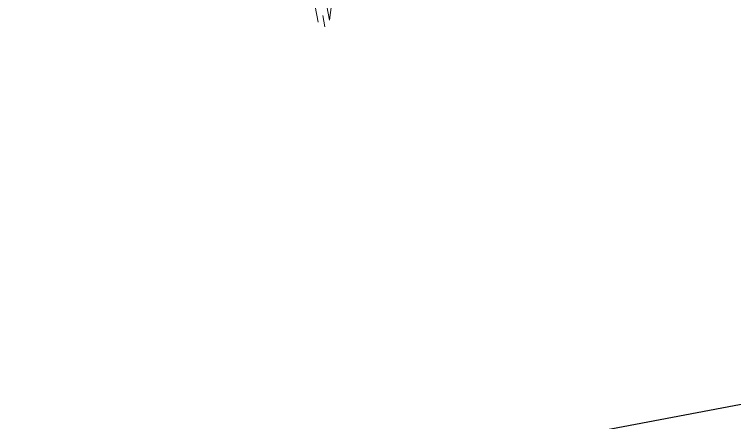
# Model space of a CAD drawing. Extents: x 407440 to 411585, y 6041728 to 6045069.
# Drawn here: x 410389.57 to 410396.77, y 6044200.46 to 6044204.54 of the extents above; entities that cross this region are included whole.
import ezdxf

# ---------------------------------------------------------------- set-up
doc = ezdxf.new("R2010")
doc.units = 0
doc.header["$LTSCALE"] = 5
doc.linetypes.add('foc-TIELINE', pattern=[1.875, 1.25, -0.625])
doc.layers.add('P-PROPOSED-EXISTING-H', color=59, linetype='Continuous')
doc.layers.add('T-TIE', color=201, linetype='foc-TIELINE')

# ---------------------------------------------------------------- blocks, each defined once
blk = doc.blocks.new('P-RIG-877')
at = {"layer": 'T-TIE', "linetype": 'ByBlock', "lineweight": 25}
blk.add_lwpolyline([(12.204, -23.5585), (12.0892, -23.5585), (12.0892, -18.5069), (11.4922, -18.5069), (11.4922, -18.2429), (11.4118, -18.1625), (11.4922, -18.2314), (11.4922, -18.3921), (12.204, -18.3921), (12.204, -23.6044), (12.2155, -23.6044), (12.1351, -23.6388), (12.1237, -23.6388), (12.4107, -24.408), (12.3992, -24.408)], dxfattribs=at)
at = {"layer": 'T-TIE', "linetype": 'ByBlock', "lineweight": 5}
for points in [[(11.1133, -21.136), (11.1822, -21.159), (11.0789, -21.159), (11.0789, -21.1819), (11.1822, -21.1819)], [(11.1937, -21.1705), (11.1822, -21.1705), (11.1708, -21.1705), (11.1822, -21.1705)]]:
    blk.add_lwpolyline(points, dxfattribs=at)

msp = doc.modelspace()

# ---------------------------------------------------------------- hatches: boundary and pattern name
at = {"layer": 'P-PROPOSED-EXISTING-H'}
h = msp.add_hatch(dxfattribs=at)
h.set_pattern_fill('ANSI31', color=256, scale=3.498392, style=0)
h.set_pattern_definition([(45, (-102.852, 2739.382), (-7.854113246, 7.854113246), [])])
edge = h.paths.add_edge_path()
edge.add_line((410849.5655, 6043843.7666), (410381.5806, 6043755.2579))
edge.add_line((410381.5806, 6043755.2579), (409934.7116, 6043670.7427))
edge.add_line((409934.7116, 6043670.7427), (409814.1057, 6044308.4396))
edge.add_line((409814.1057, 6044308.4396), (410263.9451, 6044377.3752))
edge.add_line((410263.9451, 6044377.3752), (410794.8504, 6044458.7336))
edge.add_line((410794.8504, 6044458.7336), (411169.2731, 6044565.4105))
edge.add_line((411169.2731, 6044565.4105), (411290.0016, 6043927.0651))
edge.add_line((411290.0016, 6043927.0651), (411039.0674, 6043879.6066))
edge.add_arc((410922.4027, 6043977.5543), 152.33, 241.435078, 319.984322, ccw=False)

# ---------------------------------------------------------------- block references
at = {"layer": 'T-TIE', "linetype": 'ByBlock', "xscale": 4.999999999955019, "yscale": 4.999999999955019, "zscale": 4.999999999955019, "rotation": 280.7096999997605}
msp.add_blockref('P-RIG-877', (410486.2804, 6044279.077), dxfattribs=at)

doc.saveas('drawing.dxf')
